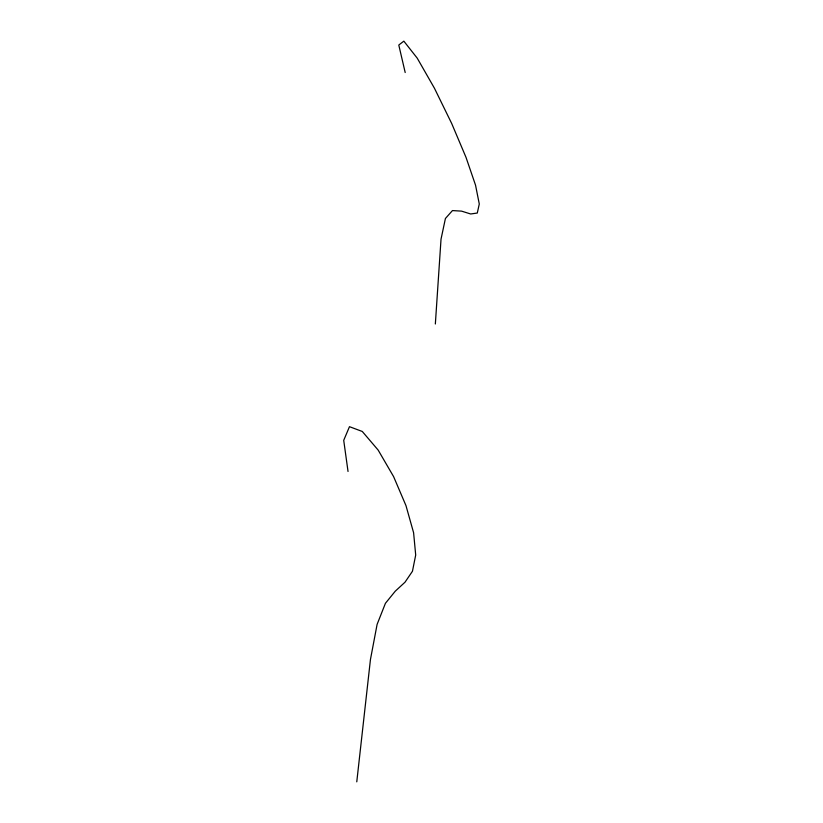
<?xml version="1.0" encoding="UTF-8"?>
<svg xmlns="http://www.w3.org/2000/svg" width="823" height="823" viewBox="0 0 823 823"><rect width="100%" height="100%" fill="white"/><g stroke="black" fill="none" stroke-linecap="round" stroke-linejoin="round"><path stroke-width="1.23" d="M435.346 323.995L441.025 239.184L445.418 218.496L452.455 210.575L461.549 211.13L470.674 213.98L477.289 213.034L479.284 204.001L475.54 185.185L466.024 157.388L451.693 123.501L434.441 88.226L417.199 58.114L403.846 41.15L398.785 45.028L405.194 72.527M356.771 781.85L370.453 659.47L377.099 624.41L385.431 603.3L395.266 591.181L404.998 582.221L412.457 571.255L415.697 555.041L413.599 532.738L405.976 505.62L393.61 476.63L378.169 450.099L362.285 431.468L349.477 426.684L343.716 440.336L348.036 471.466"/></g></svg>
